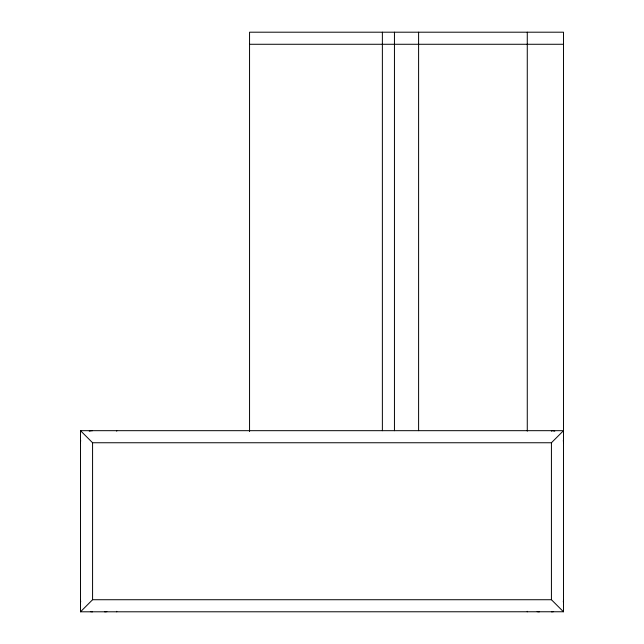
<?xml version="1.0" encoding="UTF-8"?>
<svg xmlns="http://www.w3.org/2000/svg" width="644" height="644" viewBox="0 0 644 644"><rect width="100%" height="100%" fill="white"/><g stroke="black" fill="none" stroke-linecap="round" stroke-linejoin="round"><path stroke-width="0.97" d="M80.54 611.76L92.575 599.725L551.425 599.725L563.46 611.76L80.5 611.8L80.5 430.675L563.5 430.675L551.425 442.75L92.575 442.75L80.54 430.715M249.55 44.275L563.5 44.275M563.5 611.8L563.5 32.2L249.55 32.2L249.55 431.512M551.425 431.142L551.425 430.675A12.075 12.075 0 0 1 554.75 431.142M551.425 442.75L551.425 599.725M527.275 32.2L527.275 431.142M527.275 611.333L527.275 611.8M418.6 32.2L418.6 430.675M394.45 32.2L394.45 430.707M382.375 32.2L382.375 430.707M116.725 430.675L116.725 431.142M116.725 611.333L116.725 611.8M92.575 442.75L92.575 599.725M563.5 599.725A12.075 12.075 0 0 1 563.299 601.923M553.623 611.599A12.075 12.075 0 0 1 551.425 611.8M563.299 440.552A12.075 12.075 0 0 1 563.5 442.75M92.575 611.8A12.075 12.075 0 0 1 90.377 611.599M80.701 601.923A12.075 12.075 0 0 1 80.5 599.725M539.35 611.8A12.075 12.075 0 0 1 537.152 611.599M80.5 442.75A12.075 12.075 0 0 1 80.701 440.552M89.25 431.142A12.075 12.075 0 0 1 92.575 430.675M106.848 611.599A12.075 12.075 0 0 1 104.65 611.8"/></g></svg>
